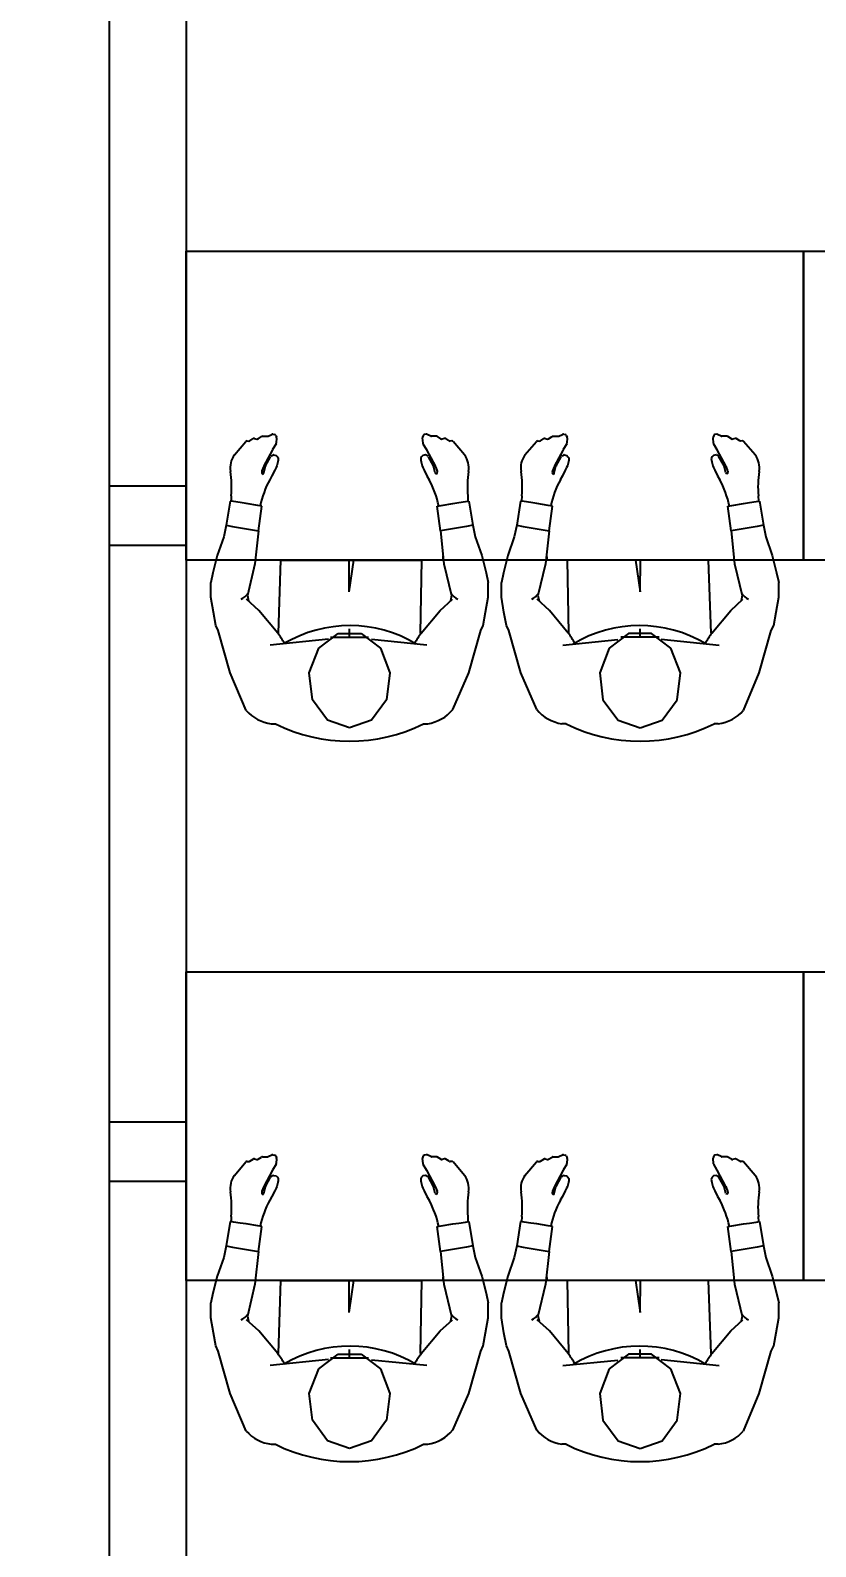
# Model space of a CAD drawing. Header units: metres. Extents: x -1 to 148, y 0 to 108.
# Drawn here: x 34.103 to 35.63, y 44.479 to 47.425 of the extents above; entities that cross this region are included whole.
import ezdxf

# ---------------------------------------------------------------- set-up
doc = ezdxf.new("R2010")
doc.units = ezdxf.units.M
doc.header["$MEASUREMENT"] = 0
doc.header["$PDSIZE"] = -2
doc.layers.get('0').update_dxf_attribs({"linetype": 'CONTINUOUS'})
doc.layers.get('DEFPOINTS').update_dxf_attribs({"linetype": 'CONTINUOUS'})
for name, color, linetype in [('BEMASZUNG', 8, 'CONTINUOUS'), ('FENSTER', 4, 'CONTINUOUS'), ('MOEBEL', 6, 'CONTINUOUS'), ('ZUFAHRTEN_WEGE', 8, 'CONTINUOUS')]:
    doc.layers.add(name, color=color, linetype=linetype)
doc.styles.add('ARIAL', font='arial.ttf')
doc.dimstyles.new('Meter_Bem', dxfattribs={"dimtxt": 0.35, "dimasz": 0.015, "dimexe": 0, "dimexo": 0.1, "dimgap": 0.05, "dimtad": 1, "dimzin": 0, "dimdsep": 46, "dimtxsty": 'ARIAL', "dimblk1": 'mass1', "dimblk2": 'mass2', "dimsah": 1, "dimcen": 0.125, "dimse1": 1, "dimse2": 1, "dimclrd": 256, "dimclre": 1, "dimclrt": 256, "dimazin": 0, "dimtp": 102033525.0, "dimtm": 1, "dimtfac": 1, "dimtix": 1, "dimtmove": 2, "dimatfit": 3, "dimldrblk": 'mass2', "dimfxl": 1, "dimtolj": 1, "dimtzin": 0, "dimlwd": -1, "dimarcsym": 0})

# ---------------------------------------------------------------- blocks, each defined once
blk = doc.blocks.new('mass1')
for p, q in [((0, 25.5), (0, -12.75)), ((-5, -5), (5, 5)), ((-5, 0), (5, 0))]:
    blk.add_line(p, q)
blk = doc.blocks.new('mass2')
for p, q in [((0, -25.5), (0, 12.75)), ((5, 5), (-5, -5)), ((5, 0), (-5, 0))]:
    blk.add_line(p, q)
blk = doc.blocks.new('*D12')
at = {"layer": 'BEMASZUNG', "transparency": 16777216}
blk.add_line((-1, 1.015), (-1, 106.295), dxfattribs=at)
at = {"layer": 'DEFPOINTS', "color": 0, "transparency": 16777216}
for p in [(-1, 106.31), (35.2738, 106.31), (2.008, 1)]:
    blk.add_point(p, dxfattribs=at)
at = {"layer": 'BEMASZUNG', "transparency": 16777216, "xscale": 0.015, "yscale": 0.015, "zscale": 0.015}
for name, p, rotation in [('mass2', (-1, 106.31), 90), ('mass1', (-1, 1), 270)]:
    blk.add_blockref(name, p, dxfattribs=dict(at, rotation=rotation))
at = {"layer": 'BEMASZUNG', "transparency": 16777216, "insert": (-1.2288, 53.655), "char_height": 0.35, "attachment_point": 5, "rotation": 90, "style": 'ARIAL'}
blk.add_mtext('\\A1;105.31', dxfattribs=at)

msp = doc.modelspace()

# ---------------------------------------------------------------- linework, layer by layer
at = {"layer": 'FENSTER'}
for p, q in [((34.2556, 51.2655), (34.2556, 44.0201)), ((34.4056, 51.265), (34.4056, 44.0196)), ((34.2556, 46.5397), (34.4056, 46.5397)), ((34.2556, 46.4247), (34.4056, 46.4247)), ((34.2556, 45.3039), (34.4056, 45.3039)), ((34.2556, 45.1889), (34.4056, 45.1889))]:
    msp.add_line(p, q, dxfattribs=at)
at = {"layer": 'MOEBEL', "ltscale": 0.2}
for p, q in [((34.4056, 46.3956), (34.4056, 46.9956)), ((34.4056, 46.9956), (35.6056, 46.9956)), ((35.6056, 46.3956), (35.6056, 46.9956)), ((35.6056, 46.9956), (36.8056, 46.9956)), ((35.6056, 46.9956), (35.6056, 46.3956)), ((35.6056, 46.3956), (34.4056, 46.3956)), ((36.8056, 46.3956), (35.6056, 46.3956)), ((34.4056, 44.9956), (34.4056, 45.5956)), ((34.4056, 45.5956), (35.6056, 45.5956)), ((35.6056, 44.9956), (35.6056, 45.5956)), ((35.6056, 45.5956), (36.8056, 45.5956)), ((35.6056, 45.5956), (35.6056, 44.9956)), ((35.6056, 44.9956), (34.4056, 44.9956)), ((36.8056, 44.9956), (35.6056, 44.9956))]:
    msp.add_line(p, q, dxfattribs=at)
at = {"layer": 'ZUFAHRTEN_WEGE'}
for p, q in [((34.4993, 46.5998), (34.5219, 46.6261)), ((34.5242, 46.6271), (34.5276, 46.6269)), ((34.5294, 46.6273), (34.5361, 46.6317)), ((34.5384, 46.6321), (34.5431, 46.6308)), ((34.5454, 46.6312), (34.5522, 46.6357)), ((34.5538, 46.6361), (34.5639, 46.6361)), ((34.5652, 46.6364), (34.5723, 46.6399)), ((34.5804, 46.6216), (34.5737, 46.6102)), ((34.574, 46.6401), (34.5776, 46.6395)), ((34.5797, 46.6379), (34.5813, 46.6341)), ((34.5815, 46.6328), (34.5808, 46.6229)), ((34.8647, 46.6328), (34.8655, 46.6229)), ((34.8666, 46.6379), (34.865, 46.6341)), ((34.8658, 46.6216), (34.8726, 46.6102)), ((34.8722, 46.6401), (34.8687, 46.6395)), ((34.8811, 46.6364), (34.8739, 46.6399)), ((34.8925, 46.6361), (34.8823, 46.6361)), ((34.9009, 46.6312), (34.894, 46.6357)), ((34.9079, 46.6321), (34.9032, 46.6308)), ((34.9169, 46.6273), (34.9102, 46.6317)), ((34.922, 46.6271), (34.9186, 46.6269)), ((34.9469, 46.5998), (34.9244, 46.6261)), ((35.0643, 46.5998), (35.0868, 46.6261)), ((35.0892, 46.6271), (35.0926, 46.6269)), ((35.0943, 46.6273), (35.101, 46.6317)), ((35.1033, 46.6321), (35.1081, 46.6308)), ((35.1103, 46.6312), (35.1172, 46.6357)), ((35.1187, 46.6361), (35.1289, 46.6361)), ((35.1301, 46.6364), (35.1373, 46.6399)), ((35.1454, 46.6216), (35.1386, 46.6102)), ((35.139, 46.6401), (35.1425, 46.6395)), ((35.1446, 46.6379), (35.1462, 46.6341)), ((35.1465, 46.6328), (35.1457, 46.6229)), ((35.4297, 46.6328), (35.4304, 46.6229)), ((35.4315, 46.6379), (35.4299, 46.6341)), ((35.4308, 46.6216), (35.4376, 46.6102)), ((35.4372, 46.6401), (35.4337, 46.6395)), ((35.446, 46.6364), (35.4389, 46.6399)), ((35.4574, 46.6361), (35.4473, 46.6361)), ((35.4658, 46.6312), (35.459, 46.6357)), ((35.4728, 46.6321), (35.4681, 46.6308)), ((35.4818, 46.6273), (35.4751, 46.6317)), ((35.487, 46.6271), (35.4836, 46.6269)), ((35.5119, 46.5998), (35.4893, 46.6261)), ((34.5736, 46.6101), (34.5568, 46.5784)), ((34.5598, 46.5785), (34.5697, 46.5965)), ((34.5716, 46.598), (34.5742, 46.5997)), ((34.5754, 46.5998), (34.5806, 46.5988)), ((34.5806, 46.5988), (34.5829, 46.5963)), ((34.5832, 46.5837), (34.5817, 46.5784)), ((34.5829, 46.5963), (34.5845, 46.5941)), ((34.5839, 46.5862), (34.5832, 46.5837)), ((34.5844, 46.5895), (34.5839, 46.5862)), ((34.5847, 46.5926), (34.5844, 46.5895)), ((34.5845, 46.5941), (34.5847, 46.5926)), ((34.8618, 46.5941), (34.8616, 46.5926)), ((34.8616, 46.5926), (34.8618, 46.5895)), ((34.8633, 46.5963), (34.8618, 46.5941)), ((34.8618, 46.5895), (34.8623, 46.5862)), ((34.8623, 46.5862), (34.863, 46.5837)), ((34.863, 46.5837), (34.8645, 46.5784)), ((34.8656, 46.5988), (34.8633, 46.5963)), ((34.8709, 46.5998), (34.8656, 46.5988)), ((34.8747, 46.598), (34.8721, 46.5997)), ((34.8727, 46.6101), (34.8895, 46.5784)), ((34.8865, 46.5785), (34.8765, 46.5965)), ((35.1386, 46.6101), (35.1217, 46.5784)), ((35.1247, 46.5785), (35.1347, 46.5965)), ((35.1365, 46.598), (35.1391, 46.5997)), ((35.1403, 46.5998), (35.1456, 46.5988)), ((35.1456, 46.5988), (35.1479, 46.5963)), ((35.1482, 46.5837), (35.1467, 46.5784)), ((35.1479, 46.5963), (35.1494, 46.5941)), ((35.1489, 46.5862), (35.1482, 46.5837)), ((35.1494, 46.5895), (35.1489, 46.5862)), ((35.1494, 46.5941), (35.1496, 46.5926)), ((35.1496, 46.5926), (35.1494, 46.5895)), ((35.4267, 46.5941), (35.4265, 46.5926)), ((35.4265, 46.5926), (35.4268, 46.5895)), ((35.4283, 46.5963), (35.4267, 46.5941)), ((35.4268, 46.5895), (35.4273, 46.5862)), ((35.4273, 46.5862), (35.428, 46.5837)), ((35.428, 46.5837), (35.4295, 46.5784)), ((35.4306, 46.5988), (35.4283, 46.5963)), ((35.4358, 46.5998), (35.4306, 46.5988)), ((35.4397, 46.598), (35.437, 46.5997)), ((35.4376, 46.6101), (35.4544, 46.5784)), ((35.4514, 46.5785), (35.4415, 46.5965)), ((34.5528, 46.5686), (34.5524, 46.5661)), ((34.5567, 46.5782), (34.553, 46.5692)), ((34.5535, 46.5634), (34.5543, 46.5627)), ((34.5543, 46.5627), (34.5551, 46.5632)), ((34.5563, 46.5649), (34.5596, 46.5779)), ((34.5724, 46.5591), (34.5681, 46.5518)), ((34.5777, 46.5701), (34.5724, 46.5591)), ((34.5803, 46.5752), (34.5777, 46.5701)), ((34.5817, 46.5784), (34.5803, 46.5752)), ((34.8645, 46.5784), (34.866, 46.5752)), ((34.866, 46.5752), (34.8685, 46.5701)), ((34.8685, 46.5701), (34.8738, 46.5591)), ((34.8738, 46.5591), (34.8782, 46.5518)), ((34.8899, 46.5649), (34.8867, 46.5779)), ((34.8896, 46.5782), (34.8933, 46.5692)), ((34.8919, 46.5627), (34.8911, 46.5632)), ((34.8928, 46.5634), (34.8919, 46.5627)), ((34.8935, 46.5686), (34.8939, 46.5661)), ((35.1178, 46.5686), (35.1173, 46.5661)), ((35.1216, 46.5782), (35.1179, 46.5692)), ((35.1184, 46.5634), (35.1193, 46.5627)), ((35.1193, 46.5627), (35.1201, 46.5632)), ((35.1213, 46.5649), (35.1245, 46.5779)), ((35.1374, 46.5591), (35.133, 46.5518)), ((35.1427, 46.5701), (35.1374, 46.5591)), ((35.1452, 46.5752), (35.1427, 46.5701)), ((35.1467, 46.5784), (35.1452, 46.5752)), ((35.4295, 46.5784), (35.4309, 46.5752)), ((35.4309, 46.5752), (35.4335, 46.5701)), ((35.4335, 46.5701), (35.4388, 46.5591)), ((35.4388, 46.5591), (35.4431, 46.5518)), ((35.4549, 46.5649), (35.4516, 46.5779)), ((35.4546, 46.5782), (35.4582, 46.5692)), ((35.4569, 46.5627), (35.4561, 46.5632)), ((35.4577, 46.5634), (35.4569, 46.5627)), ((35.4584, 46.5686), (35.4588, 46.5661)), ((34.4909, 46.5102), (34.4834, 46.4632)), ((34.4976, 46.5092), (34.4909, 46.5102)), ((34.4932, 46.5202), (34.4928, 46.51)), ((34.4932, 46.5202), (34.4928, 46.51)), ((34.5107, 46.5074), (34.4976, 46.5092)), ((34.5223, 46.5056), (34.5107, 46.5074)), ((34.5446, 46.5018), (34.5223, 46.5056)), ((34.5526, 46.5005), (34.5446, 46.5018)), ((34.5461, 46.4523), (34.5526, 46.5005)), ((34.8936, 46.5005), (34.9016, 46.5018)), ((34.9001, 46.4523), (34.8936, 46.5005)), ((34.9016, 46.5018), (34.9239, 46.5056)), ((34.9239, 46.5056), (34.9356, 46.5074)), ((34.9356, 46.5074), (34.9487, 46.5092)), ((34.9487, 46.5092), (34.9553, 46.5102)), ((34.9531, 46.5202), (34.9535, 46.51)), ((34.9531, 46.5202), (34.9535, 46.51)), ((34.9553, 46.5102), (34.9628, 46.4632)), ((35.0559, 46.5102), (35.0484, 46.4632)), ((35.0625, 46.5092), (35.0559, 46.5102)), ((35.0581, 46.5202), (35.0577, 46.51)), ((35.0581, 46.5202), (35.0577, 46.51)), ((35.0756, 46.5074), (35.0625, 46.5092)), ((35.0873, 46.5056), (35.0756, 46.5074)), ((35.1096, 46.5018), (35.0873, 46.5056)), ((35.1176, 46.5005), (35.1096, 46.5018)), ((35.1111, 46.4523), (35.1176, 46.5005)), ((35.4586, 46.5005), (35.4666, 46.5018)), ((35.4651, 46.4523), (35.4586, 46.5005)), ((35.4666, 46.5018), (35.4889, 46.5056)), ((35.4889, 46.5056), (35.5006, 46.5074)), ((35.5006, 46.5074), (35.5136, 46.5092)), ((35.5136, 46.5092), (35.5203, 46.5102)), ((35.518, 46.5202), (35.5185, 46.51)), ((35.518, 46.5202), (35.5185, 46.51)), ((35.5203, 46.5102), (35.5278, 46.4632)), ((34.4838, 46.4647), (34.4834, 46.4632)), ((34.9625, 46.4647), (34.9628, 46.4632)), ((35.0487, 46.4647), (35.0484, 46.4632)), ((35.5274, 46.4647), (35.5278, 46.4632)), ((34.4786, 46.4407), (34.4661, 46.4043)), ((34.4834, 46.4632), (34.4786, 46.4407)), ((34.4834, 46.4632), (34.4956, 46.4605)), ((34.4956, 46.4605), (34.5229, 46.4562)), ((34.5229, 46.4562), (34.5461, 46.4523)), ((34.5461, 46.4523), (34.5394, 46.3884)), ((34.9233, 46.4562), (34.9001, 46.4523)), ((34.9001, 46.4523), (34.9068, 46.3884)), ((34.9507, 46.4605), (34.9233, 46.4562)), ((34.9628, 46.4632), (34.9507, 46.4605)), ((34.9628, 46.4632), (34.9677, 46.4407)), ((34.9677, 46.4407), (34.9802, 46.4043)), ((35.0435, 46.4407), (35.031, 46.4043)), ((35.0484, 46.4632), (35.0435, 46.4407)), ((35.0484, 46.4632), (35.0605, 46.4605)), ((35.0605, 46.4605), (35.0879, 46.4562)), ((35.0879, 46.4562), (35.1111, 46.4523)), ((35.1111, 46.4523), (35.1044, 46.3884)), ((35.4883, 46.4562), (35.4651, 46.4523)), ((35.4651, 46.4523), (35.4718, 46.3884)), ((35.5157, 46.4605), (35.4883, 46.4562)), ((35.5278, 46.4632), (35.5157, 46.4605)), ((35.5278, 46.4632), (35.5326, 46.4407)), ((35.5326, 46.4407), (35.5452, 46.4043)), ((34.4661, 46.4043), (34.4576, 46.3711)), ((34.5394, 46.3884), (34.5247, 46.3266)), ((34.5848, 46.2538), (34.5898, 46.3956)), ((34.5898, 46.3956), (34.864, 46.3956)), ((34.7228, 46.3337), (34.7222, 46.3956)), ((34.7223, 46.3337), (34.7315, 46.3956)), ((34.8615, 46.2538), (34.864, 46.3956)), ((34.9045, 46.4002), (34.9044, 46.3991)), ((34.9044, 46.3991), (34.9044, 46.3979)), ((34.9047, 46.4014), (34.9045, 46.4002)), ((34.9049, 46.4025), (34.9047, 46.4014)), ((34.9052, 46.4036), (34.9049, 46.4025)), ((34.9068, 46.3884), (34.9216, 46.3266)), ((34.9802, 46.4043), (34.9886, 46.3711)), ((35.031, 46.4043), (35.0226, 46.3711)), ((35.1044, 46.3884), (35.0896, 46.3266)), ((35.106, 46.4036), (35.1063, 46.4025)), ((35.1063, 46.4025), (35.1065, 46.4014)), ((35.1065, 46.4014), (35.1067, 46.4002)), ((35.1067, 46.4002), (35.1068, 46.3991)), ((35.1068, 46.3991), (35.1068, 46.3979)), ((35.1497, 46.2538), (35.1472, 46.3956)), ((35.4214, 46.3956), (35.1472, 46.3956)), ((35.2889, 46.3337), (35.2797, 46.3956)), ((35.2884, 46.3337), (35.2891, 46.3956)), ((35.4264, 46.2538), (35.4214, 46.3956)), ((35.4718, 46.3884), (35.4865, 46.3266)), ((35.5452, 46.4043), (35.5536, 46.3711)), ((34.4534, 46.3233), (34.4535, 46.3523)), ((34.4576, 46.3711), (34.4535, 46.3523)), ((34.9886, 46.3711), (34.9928, 46.3523)), ((34.9928, 46.3233), (34.9928, 46.3523)), ((35.0226, 46.3711), (35.0184, 46.3523)), ((35.0184, 46.3233), (35.0184, 46.3523)), ((35.5536, 46.3711), (35.5577, 46.3523)), ((35.5578, 46.3233), (35.5577, 46.3523)), ((34.4585, 46.2942), (34.4534, 46.3233)), ((34.5467, 46.2978), (34.5232, 46.3196)), ((34.5247, 46.3266), (34.5267, 46.3164)), ((34.8995, 46.2978), (34.9231, 46.3196)), ((34.9216, 46.3266), (34.9196, 46.3164)), ((34.9878, 46.2942), (34.9928, 46.3233)), ((35.0235, 46.2942), (35.0184, 46.3233)), ((35.1117, 46.2978), (35.0881, 46.3196)), ((35.0896, 46.3266), (35.0916, 46.3164)), ((35.4645, 46.2978), (35.488, 46.3196)), ((35.4865, 46.3266), (35.4846, 46.3164)), ((35.5527, 46.2942), (35.5578, 46.3233)), ((34.4632, 46.2687), (34.4585, 46.2942)), ((34.5836, 46.2538), (34.5467, 46.2978)), ((34.8626, 46.2538), (34.8995, 46.2978)), ((34.9831, 46.2687), (34.9878, 46.2942)), ((35.0281, 46.2687), (35.0235, 46.2942)), ((35.1486, 46.2538), (35.1117, 46.2978)), ((35.4276, 46.2538), (35.4645, 46.2978)), ((35.548, 46.2687), (35.5527, 46.2942)), ((34.4681, 46.2587), (34.4632, 46.2687)), ((34.4913, 46.1763), (34.4681, 46.2587)), ((34.7231, 46.2456), (34.7231, 46.2617)), ((34.9549, 46.1763), (34.9782, 46.2587)), ((34.9782, 46.2587), (34.9831, 46.2687)), ((35.0331, 46.2587), (35.0281, 46.2687)), ((35.0563, 46.1763), (35.0331, 46.2587)), ((35.2881, 46.2456), (35.2881, 46.2617)), ((35.5199, 46.1763), (35.5431, 46.2587)), ((35.5431, 46.2587), (35.548, 46.2687)), ((34.6821, 46.2421), (34.5692, 46.2305)), ((34.6632, 46.2242), (34.7008, 46.2527)), ((34.686, 46.2456), (34.7602, 46.2456)), ((34.7008, 46.2527), (34.7455, 46.2527)), ((34.7455, 46.2527), (34.7831, 46.2242)), ((34.8732, 46.2305), (34.7661, 46.2412)), ((35.138, 46.2305), (35.2451, 46.2412)), ((35.2657, 46.2527), (35.2281, 46.2242)), ((35.3252, 46.2456), (35.251, 46.2456)), ((35.3104, 46.2527), (35.2657, 46.2527)), ((35.348, 46.2242), (35.3104, 46.2527)), ((35.3291, 46.2421), (35.442, 46.2305)), ((34.6446, 46.1763), (34.6632, 46.2242)), ((34.7831, 46.2242), (34.8016, 46.1763)), ((35.2281, 46.2242), (35.2096, 46.1763)), ((35.3666, 46.1763), (35.348, 46.2242)), ((34.5223, 46.1032), (34.4913, 46.1763)), ((34.651, 46.1242), (34.6446, 46.1763)), ((34.8016, 46.1763), (34.7953, 46.1242)), ((34.9239, 46.1052), (34.9549, 46.1763)), ((35.0873, 46.1052), (35.0563, 46.1763)), ((35.2096, 46.1763), (35.2159, 46.1242)), ((35.3602, 46.1242), (35.3666, 46.1763)), ((35.4889, 46.1032), (35.5199, 46.1763)), ((34.6802, 46.0844), (34.651, 46.1242)), ((34.7953, 46.1242), (34.766, 46.0844)), ((35.2159, 46.1242), (35.2452, 46.0844)), ((35.331, 46.0844), (35.3602, 46.1242)), ((34.7231, 46.0695), (34.6802, 46.0844)), ((34.766, 46.0844), (34.7231, 46.0695)), ((35.2452, 46.0844), (35.2881, 46.0695)), ((35.2881, 46.0695), (35.331, 46.0844)), ((34.5711, 46.0775), (34.5791, 46.0775)), ((34.8671, 46.0775), (34.8751, 46.0775)), ((35.1441, 46.0775), (35.1361, 46.0775)), ((35.4401, 46.0775), (35.4321, 46.0775)), ((34.5242, 45.2271), (34.5276, 45.2269)), ((34.5294, 45.2273), (34.5361, 45.2317)), ((34.5384, 45.2321), (34.5431, 45.2308)), ((34.5454, 45.2312), (34.5522, 45.2357)), ((34.5538, 45.2361), (34.5639, 45.2361)), ((34.5652, 45.2364), (34.5723, 45.2399)), ((34.574, 45.2401), (34.5776, 45.2395)), ((34.5797, 45.2379), (34.5813, 45.2341)), ((34.5815, 45.2328), (34.5808, 45.2229)), ((34.8647, 45.2328), (34.8655, 45.2229)), ((34.8666, 45.2379), (34.865, 45.2341)), ((34.8722, 45.2401), (34.8687, 45.2395)), ((34.8811, 45.2364), (34.8739, 45.2399)), ((34.8925, 45.2361), (34.8823, 45.2361)), ((34.9009, 45.2312), (34.894, 45.2357)), ((34.9079, 45.2321), (34.9032, 45.2308)), ((34.9169, 45.2273), (34.9102, 45.2317)), ((34.922, 45.2271), (34.9186, 45.2269)), ((35.0892, 45.2271), (35.0926, 45.2269)), ((35.0943, 45.2273), (35.101, 45.2317)), ((35.1033, 45.2321), (35.1081, 45.2308)), ((35.1103, 45.2312), (35.1172, 45.2357)), ((35.1187, 45.2361), (35.1289, 45.2361)), ((35.1301, 45.2364), (35.1373, 45.2399)), ((35.139, 45.2401), (35.1425, 45.2395)), ((35.1446, 45.2379), (35.1462, 45.2341)), ((35.1465, 45.2328), (35.1457, 45.2229)), ((35.4297, 45.2328), (35.4304, 45.2229)), ((35.4315, 45.2379), (35.4299, 45.2341)), ((35.4372, 45.2401), (35.4337, 45.2395)), ((35.446, 45.2364), (35.4389, 45.2399)), ((35.4574, 45.2361), (35.4473, 45.2361)), ((35.4658, 45.2312), (35.459, 45.2357)), ((35.4728, 45.2321), (35.4681, 45.2308)), ((35.4818, 45.2273), (35.4751, 45.2317)), ((35.487, 45.2271), (35.4836, 45.2269)), ((34.4993, 45.1998), (34.5219, 45.2261)), ((34.5736, 45.2101), (34.5568, 45.1784)), ((34.5716, 45.198), (34.5742, 45.1997)), ((34.5804, 45.2216), (34.5737, 45.2102)), ((34.5754, 45.1998), (34.5806, 45.1988)), ((34.5806, 45.1988), (34.5829, 45.1963)), ((34.8656, 45.1988), (34.8633, 45.1963)), ((34.8709, 45.1998), (34.8656, 45.1988)), ((34.8658, 45.2216), (34.8726, 45.2102)), ((34.8747, 45.198), (34.8721, 45.1997)), ((34.8727, 45.2101), (34.8895, 45.1784)), ((34.9469, 45.1998), (34.9244, 45.2261)), ((35.0643, 45.1998), (35.0868, 45.2261)), ((35.1386, 45.2101), (35.1217, 45.1784)), ((35.1365, 45.198), (35.1391, 45.1997)), ((35.1454, 45.2216), (35.1386, 45.2102)), ((35.1403, 45.1998), (35.1456, 45.1988)), ((35.1456, 45.1988), (35.1479, 45.1963)), ((35.4306, 45.1988), (35.4283, 45.1963)), ((35.4358, 45.1998), (35.4306, 45.1988)), ((35.4308, 45.2216), (35.4376, 45.2102)), ((35.4397, 45.198), (35.437, 45.1997)), ((35.4376, 45.2101), (35.4544, 45.1784)), ((35.5119, 45.1998), (35.4893, 45.2261)), ((34.5528, 45.1686), (34.5524, 45.1661)), ((34.5567, 45.1782), (34.553, 45.1692)), ((34.5563, 45.1649), (34.5596, 45.1779)), ((34.5598, 45.1785), (34.5697, 45.1965)), ((34.5777, 45.1701), (34.5724, 45.1591)), ((34.5803, 45.1752), (34.5777, 45.1701)), ((34.5817, 45.1784), (34.5803, 45.1752)), ((34.5832, 45.1837), (34.5817, 45.1784)), ((34.5829, 45.1963), (34.5845, 45.1941)), ((34.5839, 45.1862), (34.5832, 45.1837)), ((34.5844, 45.1895), (34.5839, 45.1862)), ((34.5847, 45.1926), (34.5844, 45.1895)), ((34.5845, 45.1941), (34.5847, 45.1926)), ((34.8618, 45.1941), (34.8616, 45.1926)), ((34.8616, 45.1926), (34.8618, 45.1895)), ((34.8633, 45.1963), (34.8618, 45.1941)), ((34.8618, 45.1895), (34.8623, 45.1862)), ((34.8623, 45.1862), (34.863, 45.1837)), ((34.863, 45.1837), (34.8645, 45.1784)), ((34.8645, 45.1784), (34.866, 45.1752)), ((34.866, 45.1752), (34.8685, 45.1701)), ((34.8685, 45.1701), (34.8738, 45.1591)), ((34.8865, 45.1785), (34.8765, 45.1965)), ((34.8899, 45.1649), (34.8867, 45.1779)), ((34.8896, 45.1782), (34.8933, 45.1692)), ((34.8935, 45.1686), (34.8939, 45.1661)), ((35.1178, 45.1686), (35.1173, 45.1661)), ((35.1216, 45.1782), (35.1179, 45.1692)), ((35.1213, 45.1649), (35.1245, 45.1779)), ((35.1247, 45.1785), (35.1347, 45.1965)), ((35.1427, 45.1701), (35.1374, 45.1591)), ((35.1452, 45.1752), (35.1427, 45.1701)), ((35.1467, 45.1784), (35.1452, 45.1752)), ((35.1482, 45.1837), (35.1467, 45.1784)), ((35.1479, 45.1963), (35.1494, 45.1941)), ((35.1489, 45.1862), (35.1482, 45.1837)), ((35.1494, 45.1895), (35.1489, 45.1862)), ((35.1494, 45.1941), (35.1496, 45.1926)), ((35.1496, 45.1926), (35.1494, 45.1895)), ((35.4267, 45.1941), (35.4265, 45.1926)), ((35.4265, 45.1926), (35.4268, 45.1895)), ((35.4283, 45.1963), (35.4267, 45.1941)), ((35.4268, 45.1895), (35.4273, 45.1862)), ((35.4273, 45.1862), (35.428, 45.1837)), ((35.428, 45.1837), (35.4295, 45.1784)), ((35.4295, 45.1784), (35.4309, 45.1752)), ((35.4309, 45.1752), (35.4335, 45.1701)), ((35.4335, 45.1701), (35.4388, 45.1591)), ((35.4514, 45.1785), (35.4415, 45.1965)), ((35.4549, 45.1649), (35.4516, 45.1779)), ((35.4546, 45.1782), (35.4582, 45.1692)), ((35.4584, 45.1686), (35.4588, 45.1661)), ((34.5535, 45.1634), (34.5543, 45.1627)), ((34.5543, 45.1627), (34.5551, 45.1632)), ((34.5724, 45.1591), (34.5681, 45.1518)), ((34.8738, 45.1591), (34.8782, 45.1518)), ((34.8919, 45.1627), (34.8911, 45.1632)), ((34.8928, 45.1634), (34.8919, 45.1627)), ((35.1184, 45.1634), (35.1193, 45.1627)), ((35.1193, 45.1627), (35.1201, 45.1632)), ((35.1374, 45.1591), (35.133, 45.1518)), ((35.4388, 45.1591), (35.4431, 45.1518)), ((35.4569, 45.1627), (35.4561, 45.1632)), ((35.4577, 45.1634), (35.4569, 45.1627)), ((34.4909, 45.1102), (34.4834, 45.0632)), ((34.4976, 45.1092), (34.4909, 45.1102)), ((34.4932, 45.1202), (34.4928, 45.11)), ((34.4932, 45.1202), (34.4928, 45.11)), ((34.5107, 45.1074), (34.4976, 45.1092)), ((34.9356, 45.1074), (34.9487, 45.1092)), ((34.9487, 45.1092), (34.9553, 45.1102)), ((34.9531, 45.1202), (34.9535, 45.11)), ((34.9531, 45.1202), (34.9535, 45.11)), ((34.9553, 45.1102), (34.9628, 45.0632)), ((35.0559, 45.1102), (35.0484, 45.0632)), ((35.0625, 45.1092), (35.0559, 45.1102)), ((35.0581, 45.1202), (35.0577, 45.11)), ((35.0581, 45.1202), (35.0577, 45.11)), ((35.0756, 45.1074), (35.0625, 45.1092)), ((35.5006, 45.1074), (35.5136, 45.1092)), ((35.5136, 45.1092), (35.5203, 45.1102)), ((35.518, 45.1202), (35.5185, 45.11)), ((35.518, 45.1202), (35.5185, 45.11)), ((35.5203, 45.1102), (35.5278, 45.0632)), ((34.5223, 45.1056), (34.5107, 45.1074)), ((34.5446, 45.1018), (34.5223, 45.1056)), ((34.5526, 45.1005), (34.5446, 45.1018)), ((34.5461, 45.0523), (34.5526, 45.1005)), ((34.8936, 45.1005), (34.9016, 45.1018)), ((34.9001, 45.0523), (34.8936, 45.1005)), ((34.9016, 45.1018), (34.9239, 45.1056)), ((34.9239, 45.1056), (34.9356, 45.1074)), ((35.0873, 45.1056), (35.0756, 45.1074)), ((35.1096, 45.1018), (35.0873, 45.1056)), ((35.1176, 45.1005), (35.1096, 45.1018)), ((35.1111, 45.0523), (35.1176, 45.1005)), ((35.4586, 45.1005), (35.4666, 45.1018)), ((35.4651, 45.0523), (35.4586, 45.1005)), ((35.4666, 45.1018), (35.4889, 45.1056)), ((35.4889, 45.1056), (35.5006, 45.1074)), ((34.4834, 45.0632), (34.4786, 45.0407)), ((34.4838, 45.0647), (34.4834, 45.0632)), ((34.4834, 45.0632), (34.4956, 45.0605)), ((34.4956, 45.0605), (34.5229, 45.0562)), ((34.5229, 45.0562), (34.5461, 45.0523)), ((34.5461, 45.0523), (34.5394, 44.9884)), ((34.9233, 45.0562), (34.9001, 45.0523)), ((34.9001, 45.0523), (34.9068, 44.9884)), ((34.9507, 45.0605), (34.9233, 45.0562)), ((34.9628, 45.0632), (34.9507, 45.0605)), ((34.9625, 45.0647), (34.9628, 45.0632)), ((34.9628, 45.0632), (34.9677, 45.0407)), ((35.0484, 45.0632), (35.0435, 45.0407)), ((35.0487, 45.0647), (35.0484, 45.0632)), ((35.0484, 45.0632), (35.0605, 45.0605)), ((35.0605, 45.0605), (35.0879, 45.0562)), ((35.0879, 45.0562), (35.1111, 45.0523)), ((35.1111, 45.0523), (35.1044, 44.9884)), ((35.4883, 45.0562), (35.4651, 45.0523)), ((35.4651, 45.0523), (35.4718, 44.9884)), ((35.5157, 45.0605), (35.4883, 45.0562)), ((35.5278, 45.0632), (35.5157, 45.0605)), ((35.5274, 45.0647), (35.5278, 45.0632)), ((35.5278, 45.0632), (35.5326, 45.0407)), ((34.4786, 45.0407), (34.4661, 45.0043)), ((34.9677, 45.0407), (34.9802, 45.0043)), ((35.0435, 45.0407), (35.031, 45.0043)), ((35.5326, 45.0407), (35.5452, 45.0043)), ((34.4661, 45.0043), (34.4576, 44.9711)), ((34.5848, 44.8538), (34.5898, 44.9956)), ((34.5898, 44.9956), (34.864, 44.9956)), ((34.7228, 44.9337), (34.7222, 44.9956)), ((34.7223, 44.9337), (34.7315, 44.9956)), ((34.8615, 44.8538), (34.864, 44.9956)), ((34.9045, 45.0002), (34.9044, 44.9991)), ((34.9044, 44.9991), (34.9044, 44.9979)), ((34.9047, 45.0014), (34.9045, 45.0002)), ((34.9049, 45.0025), (34.9047, 45.0014)), ((34.9052, 45.0036), (34.9049, 45.0025)), ((34.9802, 45.0043), (34.9886, 44.9711)), ((35.031, 45.0043), (35.0226, 44.9711)), ((35.106, 45.0036), (35.1063, 45.0025)), ((35.1063, 45.0025), (35.1065, 45.0014)), ((35.1065, 45.0014), (35.1067, 45.0002)), ((35.1067, 45.0002), (35.1068, 44.9991)), ((35.1068, 44.9991), (35.1068, 44.9979)), ((35.1497, 44.8538), (35.1472, 44.9956)), ((35.4214, 44.9956), (35.1472, 44.9956)), ((35.2889, 44.9337), (35.2797, 44.9956)), ((35.2884, 44.9337), (35.2891, 44.9956)), ((35.4264, 44.8538), (35.4214, 44.9956)), ((35.5452, 45.0043), (35.5536, 44.9711)), ((34.4576, 44.9711), (34.4535, 44.9523)), ((34.5394, 44.9884), (34.5247, 44.9266)), ((34.9068, 44.9884), (34.9216, 44.9266)), ((34.9886, 44.9711), (34.9928, 44.9523)), ((35.0226, 44.9711), (35.0184, 44.9523)), ((35.1044, 44.9884), (35.0896, 44.9266)), ((35.4718, 44.9884), (35.4865, 44.9266)), ((35.5536, 44.9711), (35.5577, 44.9523)), ((34.4534, 44.9233), (34.4535, 44.9523)), ((34.9928, 44.9233), (34.9928, 44.9523)), ((35.0184, 44.9233), (35.0184, 44.9523)), ((35.5578, 44.9233), (35.5577, 44.9523)), ((34.4585, 44.8942), (34.4534, 44.9233)), ((34.5467, 44.8978), (34.5232, 44.9196)), ((34.5247, 44.9266), (34.5267, 44.9164)), ((34.8995, 44.8978), (34.9231, 44.9196)), ((34.9216, 44.9266), (34.9196, 44.9164)), ((34.9878, 44.8942), (34.9928, 44.9233)), ((35.0235, 44.8942), (35.0184, 44.9233)), ((35.1117, 44.8978), (35.0881, 44.9196)), ((35.0896, 44.9266), (35.0916, 44.9164)), ((35.4645, 44.8978), (35.488, 44.9196)), ((35.4865, 44.9266), (35.4846, 44.9164)), ((35.5527, 44.8942), (35.5578, 44.9233)), ((34.4632, 44.8687), (34.4585, 44.8942)), ((34.5836, 44.8538), (34.5467, 44.8978)), ((34.8626, 44.8538), (34.8995, 44.8978)), ((34.9831, 44.8687), (34.9878, 44.8942)), ((35.0281, 44.8687), (35.0235, 44.8942)), ((35.1486, 44.8538), (35.1117, 44.8978)), ((35.4276, 44.8538), (35.4645, 44.8978)), ((35.548, 44.8687), (35.5527, 44.8942)), ((34.4681, 44.8587), (34.4632, 44.8687)), ((34.4913, 44.7763), (34.4681, 44.8587)), ((34.6632, 44.8242), (34.7008, 44.8527)), ((34.686, 44.8456), (34.7602, 44.8456)), ((34.7008, 44.8527), (34.7455, 44.8527)), ((34.7231, 44.8456), (34.7231, 44.8617)), ((34.7455, 44.8527), (34.7831, 44.8242)), ((34.9549, 44.7763), (34.9782, 44.8587)), ((34.9782, 44.8587), (34.9831, 44.8687)), ((35.0331, 44.8587), (35.0281, 44.8687)), ((35.0563, 44.7763), (35.0331, 44.8587)), ((35.2657, 44.8527), (35.2281, 44.8242)), ((35.3252, 44.8456), (35.251, 44.8456)), ((35.3104, 44.8527), (35.2657, 44.8527)), ((35.2881, 44.8456), (35.2881, 44.8617)), ((35.348, 44.8242), (35.3104, 44.8527)), ((35.5199, 44.7763), (35.5431, 44.8587)), ((35.5431, 44.8587), (35.548, 44.8687)), ((34.6821, 44.8421), (34.5692, 44.8305)), ((34.6446, 44.7763), (34.6632, 44.8242)), ((34.8732, 44.8305), (34.7661, 44.8412)), ((34.7831, 44.8242), (34.8016, 44.7763)), ((35.138, 44.8305), (35.2451, 44.8412)), ((35.2281, 44.8242), (35.2096, 44.7763)), ((35.3291, 44.8421), (35.442, 44.8305)), ((35.3666, 44.7763), (35.348, 44.8242)), ((34.5223, 44.7032), (34.4913, 44.7763)), ((34.651, 44.7242), (34.6446, 44.7763)), ((34.8016, 44.7763), (34.7953, 44.7242)), ((34.9239, 44.7052), (34.9549, 44.7763)), ((35.0873, 44.7052), (35.0563, 44.7763)), ((35.2096, 44.7763), (35.2159, 44.7242)), ((35.3602, 44.7242), (35.3666, 44.7763)), ((35.4889, 44.7032), (35.5199, 44.7763)), ((34.6802, 44.6844), (34.651, 44.7242)), ((34.7953, 44.7242), (34.766, 44.6844)), ((35.2159, 44.7242), (35.2452, 44.6844)), ((35.331, 44.6844), (35.3602, 44.7242)), ((34.5711, 44.6775), (34.5791, 44.6775)), ((34.7231, 44.6695), (34.6802, 44.6844)), ((34.766, 44.6844), (34.7231, 44.6695)), ((34.8671, 44.6775), (34.8751, 44.6775)), ((35.1441, 44.6775), (35.1361, 44.6775)), ((35.2452, 44.6844), (35.2881, 44.6695)), ((35.2881, 44.6695), (35.331, 44.6844)), ((35.4401, 44.6775), (35.4321, 44.6775))]:
    msp.add_line(p, q, dxfattribs=at)
for centre, radius, start, end in [((34.524, 46.6243), 0.00283, 85.8661, 139.4353), ((34.5278, 46.6297), 0.00283, 265.8661, 303.2828), ((34.5376, 46.6293), 0.00283, 75.0965, 123.2828), ((34.5438, 46.6336), 0.00283, 255.0965, 303.2747), ((34.5538, 46.6333), 0.00283, 89.9348, 123.2747), ((34.5639, 46.639), 0.00283, 269.9348, 295.913), ((34.5736, 46.6373), 0.00283, 80.3241, 115.913), ((34.5771, 46.6367), 0.00283, 23.0843, 80.3241), ((34.578, 46.6231), 0.00283, 329.5422, 355.8427), ((34.5787, 46.633), 0.00283, 355.8427, 23.0843), ((34.8676, 46.633), 0.00283, 156.9157, 184.1573), ((34.8683, 46.6231), 0.00283, 184.1573, 210.4578), ((34.8692, 46.6367), 0.00283, 99.6759, 156.9157), ((34.8727, 46.6373), 0.00283, 64.087, 99.6759), ((34.8823, 46.639), 0.00283, 244.087, 270.0652), ((34.8925, 46.6333), 0.00283, 56.7253, 90.0652), ((34.9024, 46.6336), 0.00283, 236.7253, 284.9035), ((34.9086, 46.6293), 0.00283, 56.7172, 104.9035), ((34.9184, 46.6297), 0.00283, 236.7172, 274.1339), ((34.9222, 46.6243), 0.00283, 40.5647, 94.1339), ((35.089, 46.6243), 0.00283, 85.8661, 139.4353), ((35.0928, 46.6297), 0.00283, 265.8661, 303.2828), ((35.1026, 46.6293), 0.00283, 75.0965, 123.2828), ((35.1088, 46.6336), 0.00283, 255.0965, 303.2747), ((35.1187, 46.6333), 0.00283, 89.9348, 123.2747), ((35.1289, 46.639), 0.00283, 269.9348, 295.913), ((35.1385, 46.6373), 0.00283, 80.3241, 115.913), ((35.142, 46.6367), 0.00283, 23.0843, 80.3241), ((35.1429, 46.6231), 0.00283, 329.5422, 355.8427), ((35.1436, 46.633), 0.00283, 355.8427, 23.0843), ((35.4325, 46.633), 0.00283, 156.9157, 184.1573), ((35.4332, 46.6231), 0.00283, 184.1573, 210.4578), ((35.4341, 46.6367), 0.00283, 99.6759, 156.9157), ((35.4376, 46.6373), 0.00283, 64.087, 99.6759), ((35.4473, 46.639), 0.00283, 244.087, 270.0652), ((35.4574, 46.6333), 0.00283, 56.7253, 90.0652), ((35.4674, 46.6336), 0.00283, 236.7253, 284.9035), ((35.4736, 46.6293), 0.00283, 56.7172, 104.9035), ((35.4834, 46.6297), 0.00283, 236.7172, 274.1339), ((35.4872, 46.6243), 0.00283, 40.5647, 94.1339), ((34.5326, 46.5751), 0.0415, 143.4501, 189.999), ((34.5722, 46.5953), 0.00283, 104.0424, 153.5306), ((34.5761, 46.6087), 0.00283, 149.5422, 152.0077), ((34.5749, 46.597), 0.00283, 79.4744, 104.0424), ((34.8714, 46.597), 0.00283, 75.9576, 100.5256), ((34.8702, 46.6087), 0.00283, 27.9923, 30.4578), ((34.874, 46.5953), 0.00283, 26.4694, 75.9576), ((34.9136, 46.5751), 0.0415, 350.001, 36.5499), ((35.0976, 46.5751), 0.0415, 143.4501, 189.999), ((35.1372, 46.5953), 0.00283, 104.0424, 153.5306), ((35.1411, 46.6087), 0.00283, 149.5422, 152.0077), ((35.1398, 46.597), 0.00283, 79.4744, 104.0424), ((35.4363, 46.597), 0.00283, 75.9576, 100.5256), ((35.4351, 46.6087), 0.00283, 27.9923, 30.4578), ((35.439, 46.5953), 0.00283, 26.4694, 75.9576), ((35.4786, 46.5751), 0.0415, 350.001, 36.5499), ((34.2852, 46.5382), 0.2087, 355.0731, 8.1902), ((34.5552, 46.5656), 0.00283, 170.6085, 233.1266), ((34.5556, 46.5681), 0.00283, 157.5874, 170.6085), ((34.5536, 46.5656), 0.00283, 303.2828, 345.9337), ((34.5593, 46.5771), 0.00283, 152.0077, 157.5874), ((34.5623, 46.5772), 0.00283, 153.5306, 165.9337), ((34.8839, 46.5772), 0.00283, 14.0663, 26.4694), ((34.887, 46.5771), 0.00283, 22.4126, 27.9923), ((34.8927, 46.5656), 0.00283, 194.0663, 236.7172), ((34.8911, 46.5656), 0.00283, 306.8734, 9.3915), ((34.8907, 46.5681), 0.00283, 9.3915, 22.4126), ((35.161, 46.5382), 0.2087, 171.8098, 184.9269), ((34.8502, 46.5382), 0.2087, 355.0731, 8.1902), ((35.1201, 46.5656), 0.00283, 170.6085, 233.1266), ((35.1205, 46.5681), 0.00283, 157.5874, 170.6085), ((35.1185, 46.5656), 0.00283, 303.2828, 345.9337), ((35.1242, 46.5771), 0.00283, 152.0077, 157.5874), ((35.1273, 46.5772), 0.00283, 153.5306, 165.9337), ((35.4489, 46.5772), 0.00283, 14.0663, 26.4694), ((35.4519, 46.5771), 0.00283, 22.4126, 27.9923), ((35.4576, 46.5656), 0.00283, 194.0663, 236.7172), ((35.456, 46.5656), 0.00283, 306.8734, 9.3915), ((35.4556, 46.5681), 0.00283, 9.3915, 22.4126), ((35.726, 46.5382), 0.2087, 171.8098, 184.9269), ((34.7389, 46.4605), 0.1937, 151.885, 167.9411), ((34.7073, 46.4605), 0.1937, 12.0589, 28.115), ((35.3039, 46.4605), 0.1937, 151.885, 167.9411), ((35.2723, 46.4605), 0.1937, 12.0589, 28.115), ((34.4922, 46.3567), 0.0425, 298.3529, 321.6392), ((34.954, 46.3567), 0.0425, 218.3608, 241.6471), ((35.0572, 46.3567), 0.0425, 298.3529, 321.6392), ((35.519, 46.3567), 0.0425, 218.3608, 241.6471), ((34.7238, 46.0171), 0.2512, 59.0276, 120.6555), ((35.2874, 46.0171), 0.2512, 59.3445, 120.9724), ((34.0937, 45.916), 0.5951, 32.2741, 34.5877), ((35.3525, 45.916), 0.5951, 145.4123, 147.7259), ((34.6587, 45.916), 0.5951, 32.2741, 34.5877), ((35.9175, 45.916), 0.5951, 145.4123, 147.7259), ((34.5803, 46.1541), 0.0771, 221.2761, 263.1749), ((34.8641, 46.1539), 0.0771, 278.2397, 320.8791), ((35.1471, 46.1539), 0.0771, 219.1209, 261.7603), ((35.4309, 46.1541), 0.0771, 276.8251, 318.7239), ((34.7231, 46.3683), 0.3245, 243.6587, 296.3413), ((35.2881, 46.3683), 0.3245, 243.6587, 296.3413), ((34.524, 45.2243), 0.00283, 85.8661, 139.4353), ((34.5278, 45.2297), 0.00283, 265.8661, 303.2828), ((34.5376, 45.2293), 0.00283, 75.0965, 123.2828), ((34.5438, 45.2336), 0.00283, 255.0965, 303.2747), ((34.5538, 45.2333), 0.00283, 89.9348, 123.2747), ((34.5639, 45.239), 0.00283, 269.9348, 295.913), ((34.5736, 45.2373), 0.00283, 80.3241, 115.913), ((34.5771, 45.2367), 0.00283, 23.0843, 80.3241), ((34.5787, 45.233), 0.00283, 355.8427, 23.0843), ((34.8676, 45.233), 0.00283, 156.9157, 184.1573), ((34.8692, 45.2367), 0.00283, 99.6759, 156.9157), ((34.8727, 45.2373), 0.00283, 64.087, 99.6759), ((34.8823, 45.239), 0.00283, 244.087, 270.0652), ((34.8925, 45.2333), 0.00283, 56.7253, 90.0652), ((34.9024, 45.2336), 0.00283, 236.7253, 284.9035), ((34.9086, 45.2293), 0.00283, 56.7172, 104.9035), ((34.9184, 45.2297), 0.00283, 236.7172, 274.1339), ((34.9222, 45.2243), 0.00283, 40.5647, 94.1339), ((35.089, 45.2243), 0.00283, 85.8661, 139.4353), ((35.0928, 45.2297), 0.00283, 265.8661, 303.2828), ((35.1026, 45.2293), 0.00283, 75.0965, 123.2828), ((35.1088, 45.2336), 0.00283, 255.0965, 303.2747), ((35.1187, 45.2333), 0.00283, 89.9348, 123.2747), ((35.1289, 45.239), 0.00283, 269.9348, 295.913), ((35.1385, 45.2373), 0.00283, 80.3241, 115.913), ((35.142, 45.2367), 0.00283, 23.0843, 80.3241), ((35.1436, 45.233), 0.00283, 355.8427, 23.0843), ((35.4325, 45.233), 0.00283, 156.9157, 184.1573), ((35.4341, 45.2367), 0.00283, 99.6759, 156.9157), ((35.4376, 45.2373), 0.00283, 64.087, 99.6759), ((35.4473, 45.239), 0.00283, 244.087, 270.0652), ((35.4574, 45.2333), 0.00283, 56.7253, 90.0652), ((35.4674, 45.2336), 0.00283, 236.7253, 284.9035), ((35.4736, 45.2293), 0.00283, 56.7172, 104.9035), ((35.4834, 45.2297), 0.00283, 236.7172, 274.1339), ((35.4872, 45.2243), 0.00283, 40.5647, 94.1339), ((34.5326, 45.1751), 0.0415, 143.4501, 189.999), ((34.5722, 45.1953), 0.00283, 104.0424, 153.5306), ((34.5761, 45.2087), 0.00283, 149.5422, 152.0077), ((34.5749, 45.197), 0.00283, 79.4744, 104.0424), ((34.578, 45.2231), 0.00283, 329.5422, 355.8427), ((34.8683, 45.2231), 0.00283, 184.1573, 210.4578), ((34.8714, 45.197), 0.00283, 75.9576, 100.5256), ((34.8702, 45.2087), 0.00283, 27.9923, 30.4578), ((34.874, 45.1953), 0.00283, 26.4694, 75.9576), ((34.9136, 45.1751), 0.0415, 350.001, 36.5499), ((35.0976, 45.1751), 0.0415, 143.4501, 189.999), ((35.1372, 45.1953), 0.00283, 104.0424, 153.5306), ((35.1411, 45.2087), 0.00283, 149.5422, 152.0077), ((35.1398, 45.197), 0.00283, 79.4744, 104.0424), ((35.1429, 45.2231), 0.00283, 329.5422, 355.8427), ((35.4332, 45.2231), 0.00283, 184.1573, 210.4578), ((35.4363, 45.197), 0.00283, 75.9576, 100.5256), ((35.4351, 45.2087), 0.00283, 27.9923, 30.4578), ((35.439, 45.1953), 0.00283, 26.4694, 75.9576), ((35.4786, 45.1751), 0.0415, 350.001, 36.5499), ((34.5556, 45.1681), 0.00283, 157.5874, 170.6085), ((34.5593, 45.1771), 0.00283, 152.0077, 157.5874), ((34.5623, 45.1772), 0.00283, 153.5306, 165.9337), ((34.8839, 45.1772), 0.00283, 14.0663, 26.4694), ((34.887, 45.1771), 0.00283, 22.4126, 27.9923), ((34.8907, 45.1681), 0.00283, 9.3915, 22.4126), ((35.1205, 45.1681), 0.00283, 157.5874, 170.6085), ((35.1242, 45.1771), 0.00283, 152.0077, 157.5874), ((35.1273, 45.1772), 0.00283, 153.5306, 165.9337), ((35.4489, 45.1772), 0.00283, 14.0663, 26.4694), ((35.4519, 45.1771), 0.00283, 22.4126, 27.9923), ((35.4556, 45.1681), 0.00283, 9.3915, 22.4126), ((34.2852, 45.1382), 0.2087, 355.0731, 8.1902), ((34.7389, 45.0605), 0.1937, 151.885, 167.9411), ((34.5552, 45.1656), 0.00283, 170.6085, 233.1266), ((34.5536, 45.1656), 0.00283, 303.2828, 345.9337), ((34.7073, 45.0605), 0.1937, 12.0589, 28.115), ((34.8927, 45.1656), 0.00283, 194.0663, 236.7172), ((34.8911, 45.1656), 0.00283, 306.8734, 9.3915), ((35.161, 45.1382), 0.2087, 171.8098, 184.9269), ((34.8502, 45.1382), 0.2087, 355.0731, 8.1902), ((35.3039, 45.0605), 0.1937, 151.885, 167.9411), ((35.1201, 45.1656), 0.00283, 170.6085, 233.1266), ((35.1185, 45.1656), 0.00283, 303.2828, 345.9337), ((35.2723, 45.0605), 0.1937, 12.0589, 28.115), ((35.4576, 45.1656), 0.00283, 194.0663, 236.7172), ((35.456, 45.1656), 0.00283, 306.8734, 9.3915), ((35.726, 45.1382), 0.2087, 171.8098, 184.9269), ((34.4922, 44.9567), 0.0425, 298.3529, 321.6392), ((34.954, 44.9567), 0.0425, 218.3608, 241.6471), ((35.0572, 44.9567), 0.0425, 298.3529, 321.6392), ((35.519, 44.9567), 0.0425, 218.3608, 241.6471), ((34.0937, 44.516), 0.5951, 32.2741, 34.5877), ((34.7238, 44.6171), 0.2512, 59.0276, 120.6555), ((35.3525, 44.516), 0.5951, 145.4123, 147.7259), ((34.6587, 44.516), 0.5951, 32.2741, 34.5877), ((35.2874, 44.6171), 0.2512, 59.3445, 120.9724), ((35.9175, 44.516), 0.5951, 145.4123, 147.7259), ((34.5803, 44.7541), 0.0771, 221.2761, 263.1749), ((34.8641, 44.7539), 0.0771, 278.2397, 320.8791), ((35.1471, 44.7539), 0.0771, 219.1209, 261.7603), ((35.4309, 44.7541), 0.0771, 276.8251, 318.7239), ((34.7231, 44.9683), 0.3245, 243.6587, 296.3413), ((35.2881, 44.9683), 0.3245, 243.6587, 296.3413)]:
    msp.add_arc(centre, radius, start, end, dxfattribs=at)

# ---------------------------------------------------------------- dimensions: what is measured, and where the dimension line sits
at = {"layer": 'BEMASZUNG'}
dim = msp.add_linear_dim(base=(-1, 106.31), p1=(2.008, 1), p2=(35.2738, 106.31), angle=90, dimstyle='Meter_Bem', dxfattribs=at)
dim.commit()
dim.dimension.update_dxf_attribs({"geometry": '*D12', "text_midpoint": (-1.2288, 53.655)})

doc.saveas('drawing.dxf')
